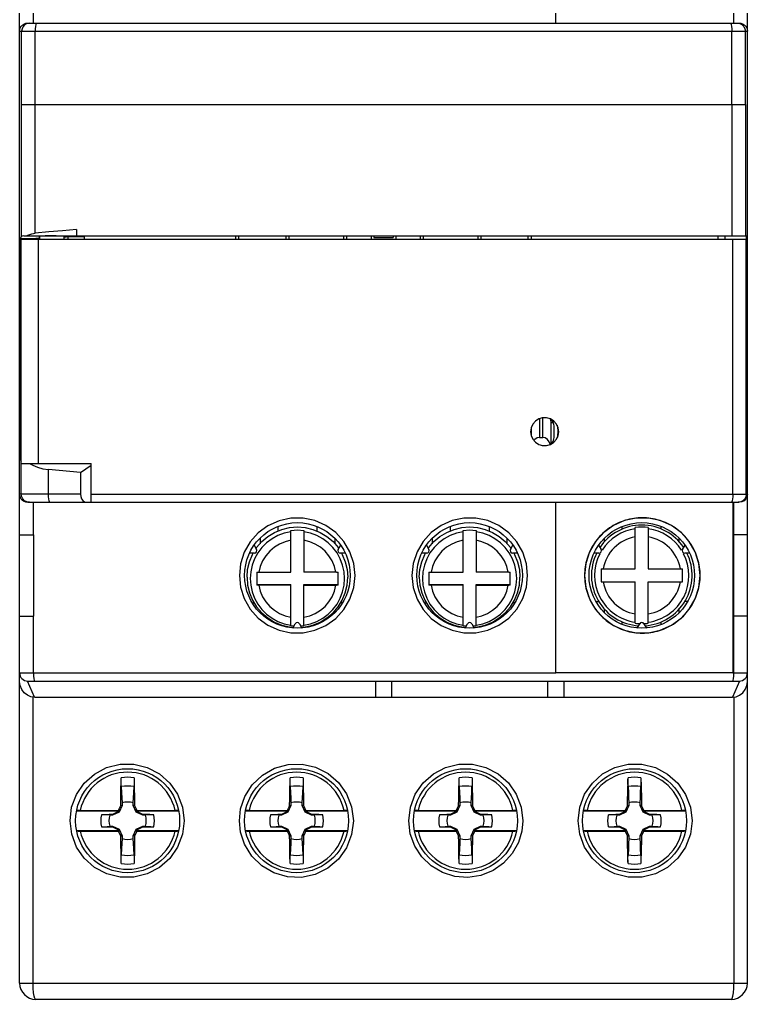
# Model space of a CAD drawing. Header units: millimetres. Extents: x 2268 to 4339, y 1619 to 2163.
# Drawn here: x 2791.8 to 2831.8, y 1618.6 to 1672.4 of the extents above; entities that cross this region are included whole.
import ezdxf

# ---------------------------------------------------------------- set-up
doc = ezdxf.new("R2010")
doc.units = ezdxf.units.MM
doc.layers.add('ALPHA', color=255, linetype='Continuous')

msp = doc.modelspace()

# ---------------------------------------------------------------- linework, layer by layer
at = {"layer": 'ALPHA'}
for p, q in [((2791.777, 1619.454), (2791.777, 1698.784)), ((2831.799, 1619.454), (2831.799, 1698.784)), ((2821.258, 1672.251), (2821.258, 1681.578)), ((2792.533, 1672.251), (2792.533, 1674.127)), ((2831.043, 1673.234), (2831.043, 1672.251)), ((2792.224, 1672.251), (2831.352, 1672.251)), ((2831.24, 1672.251), (2831.378, 1672.229)), ((2791.777, 1671.805), (2831.799, 1671.805)), ((2791.89, 1667.784), (2791.89, 1671.805)), ((2792.633, 1667.784), (2792.633, 1671.805)), ((2830.943, 1667.784), (2830.943, 1671.805)), ((2831.686, 1667.784), (2831.686, 1671.805)), ((2791.883, 1667.784), (2831.693, 1667.784)), ((2791.883, 1660.526), (2791.883, 1667.784)), ((2792.626, 1660.693), (2792.626, 1667.784)), ((2830.951, 1667.784), (2830.951, 1660.548)), ((2831.693, 1667.784), (2831.693, 1660.548)), ((2794.904, 1660.904), (2794.904, 1660.548)), ((2791.824, 1660.408), (2791.883, 1660.526)), ((2791.824, 1648.224), (2791.824, 1660.408)), ((2791.824, 1660.408), (2792.895, 1660.408)), ((2791.866, 1660.37), (2831.799, 1660.37)), ((2791.866, 1648.041), (2791.866, 1660.37)), ((2792.005, 1660.548), (2831.755, 1660.548)), ((2792.67, 1660.431), (2792.867, 1660.431)), ((2792.67, 1660.408), (2792.67, 1660.431)), ((2792.807, 1660.37), (2792.807, 1648.041)), ((2792.867, 1660.431), (2792.867, 1660.531)), ((2792.895, 1660.37), (2792.895, 1660.531)), ((2794.232, 1660.37), (2794.232, 1660.532)), ((2794.368, 1660.482), (2794.368, 1660.521)), ((2795.351, 1660.502), (2794.457, 1660.502)), ((2794.457, 1660.37), (2794.457, 1660.502)), ((2795.351, 1660.37), (2795.351, 1660.541)), ((2803.659, 1660.37), (2803.659, 1660.548)), ((2803.837, 1660.37), (2803.837, 1660.548)), ((2806.428, 1660.37), (2806.428, 1660.548)), ((2806.607, 1660.37), (2806.607, 1660.548)), ((2809.599, 1660.37), (2809.599, 1660.548)), ((2809.778, 1660.37), (2809.778, 1660.548)), ((2811.118, 1660.548), (2811.118, 1660.37)), ((2811.252, 1660.548), (2811.252, 1660.459)), ((2811.252, 1660.459), (2812.324, 1660.459)), ((2812.324, 1660.548), (2812.324, 1660.459)), ((2812.458, 1660.548), (2812.458, 1660.37)), ((2813.798, 1660.548), (2813.798, 1660.37)), ((2813.977, 1660.548), (2813.977, 1660.37)), ((2816.97, 1660.548), (2816.97, 1660.37)), ((2817.148, 1660.548), (2817.148, 1660.37)), ((2819.739, 1660.37), (2819.739, 1660.548)), ((2819.918, 1660.37), (2819.918, 1660.548)), ((2830.175, 1660.548), (2830.175, 1660.37)), ((2830.549, 1660.548), (2830.549, 1660.37)), ((2830.997, 1646.344), (2830.997, 1660.37)), ((2831.74, 1646.344), (2831.74, 1660.37)), ((2831.755, 1660.37), (2831.755, 1660.548)), ((2820.364, 1650.499), (2820.364, 1649.471)), ((2820.722, 1650.543), (2820.513, 1650.543)), ((2820.543, 1649.471), (2820.543, 1650.543)), ((2819.918, 1649.536), (2819.918, 1650.031)), ((2820.977, 1650.461), (2820.99, 1650.268)), ((2820.99, 1650.268), (2820.99, 1649.114)), ((2821.129, 1650.268), (2820.99, 1650.268)), ((2821.168, 1649.471), (2821.168, 1650.096)), ((2821.329, 1650.141), (2821.374, 1649.874)), ((2820.364, 1649.471), (2820.543, 1649.471)), ((2820.513, 1649.024), (2820.722, 1649.024)), ((2791.866, 1648.224), (2791.824, 1648.224)), ((2791.824, 1648.224), (2791.866, 1648.139)), ((2791.866, 1648.041), (2795.708, 1648.041)), ((2791.871, 1646.344), (2791.871, 1648.041)), ((2795.127, 1647.543), (2795.708, 1647.942)), ((2795.708, 1645.897), (2795.708, 1648.041)), ((2793.368, 1646.344), (2793.368, 1647.701)), ((2795.127, 1647.543), (2795.127, 1646.344)), ((2795.127, 1646.344), (2791.777, 1646.344)), ((2795.708, 1646.344), (2831.799, 1646.344)), ((2792.317, 1645.897), (2792.179, 1645.919)), ((2792.229, 1645.897), (2831.352, 1645.897)), ((2792.533, 1644.111), (2792.533, 1645.897)), ((2821.258, 1636.517), (2821.258, 1645.897)), ((2830.995, 1645.897), (2830.995, 1636.517)), ((2831.043, 1645.897), (2831.043, 1644.111)), ((2805.981, 1644.561), (2805.981, 1644.32)), ((2808.125, 1644.56), (2808.125, 1644.32)), ((2815.451, 1644.56), (2815.451, 1644.32)), ((2817.595, 1644.561), (2817.595, 1644.32)), ((2824.92, 1644.422), (2824.92, 1644.561)), ((2827.064, 1644.422), (2827.064, 1644.561)), ((2791.777, 1644.111), (2792.533, 1644.111)), ((2792.533, 1644.111), (2792.533, 1639.644)), ((2806.696, 1642.05), (2806.696, 1644.357)), ((2807.411, 1644.357), (2807.411, 1642.05)), ((2816.166, 1642.05), (2816.166, 1644.357)), ((2816.88, 1644.357), (2816.88, 1642.05)), ((2825.635, 1642.235), (2825.635, 1644.505)), ((2826.35, 1644.505), (2826.35, 1642.235)), ((2831.043, 1644.111), (2831.043, 1639.644)), ((2831.799, 1644.111), (2831.043, 1644.111)), ((2804.674, 1643.541), (2804.81, 1643.307)), ((2804.999, 1643.912), (2804.999, 1643.622)), ((2809.108, 1643.91), (2809.108, 1643.622)), ((2809.297, 1643.307), (2809.433, 1643.541)), ((2814.144, 1643.541), (2814.279, 1643.307)), ((2814.468, 1643.91), (2814.468, 1643.622)), ((2818.578, 1643.912), (2818.578, 1643.622)), ((2818.767, 1643.307), (2818.902, 1643.541)), ((2823.613, 1643.541), (2823.749, 1643.307)), ((2823.938, 1643.723), (2823.938, 1643.911)), ((2828.047, 1643.723), (2828.047, 1643.911)), ((2828.236, 1643.307), (2828.372, 1643.541)), ((2804.694, 1643.106), (2804.423, 1643.106)), ((2809.684, 1643.106), (2809.413, 1643.106)), ((2814.163, 1643.106), (2813.892, 1643.106)), ((2819.154, 1643.106), (2818.883, 1643.106)), ((2823.633, 1643.106), (2823.362, 1643.106)), ((2828.623, 1643.106), (2828.352, 1643.106)), ((2804.82, 1642.051), (2804.82, 1641.337)), ((2809.211, 1642.051), (2807.411, 1642.05)), ((2809.287, 1641.337), (2809.287, 1642.051)), ((2814.29, 1642.051), (2814.29, 1641.337)), ((2818.681, 1642.051), (2816.88, 1642.05)), ((2818.756, 1641.337), (2818.756, 1642.051)), ((2823.759, 1642.235), (2825.635, 1642.235)), ((2823.759, 1642.235), (2823.759, 1641.52)), ((2826.35, 1642.235), (2828.226, 1642.235)), ((2828.226, 1641.52), (2828.226, 1642.235)), ((2804.82, 1641.374), (2806.696, 1641.374)), ((2806.696, 1639.104), (2806.696, 1641.374)), ((2807.411, 1639.104), (2807.411, 1641.374)), ((2807.411, 1641.374), (2809.287, 1641.374)), ((2807.411, 1641.336), (2809.211, 1641.336)), ((2814.29, 1641.374), (2816.166, 1641.374)), ((2816.166, 1639.104), (2816.166, 1641.374)), ((2816.88, 1639.104), (2816.88, 1641.374)), ((2816.88, 1641.374), (2818.756, 1641.374)), ((2816.88, 1641.336), (2818.681, 1641.336)), ((2823.759, 1641.52), (2825.635, 1641.52)), ((2825.635, 1639.249), (2825.635, 1641.52)), ((2826.35, 1641.52), (2828.226, 1641.52)), ((2826.35, 1639.249), (2826.35, 1641.52)), ((2804.584, 1640.378), (2804.674, 1640.377)), ((2809.522, 1640.378), (2809.432, 1640.377)), ((2814.055, 1640.378), (2814.144, 1640.377)), ((2818.992, 1640.378), (2818.902, 1640.377)), ((2823.483, 1640.448), (2823.63, 1640.448)), ((2828.501, 1640.448), (2828.355, 1640.448)), ((2804.999, 1639.933), (2804.999, 1639.842)), ((2809.108, 1639.933), (2809.108, 1639.845)), ((2814.468, 1639.933), (2814.468, 1639.845)), ((2818.578, 1639.933), (2818.578, 1639.843)), ((2823.938, 1639.844), (2823.938, 1640.032)), ((2828.047, 1639.844), (2828.047, 1640.032)), ((2791.777, 1639.644), (2792.533, 1639.644)), ((2792.533, 1636.517), (2792.533, 1639.644)), ((2805.981, 1639.235), (2805.981, 1639.193)), ((2806.802, 1638.985), (2806.937, 1639.22)), ((2807.169, 1639.22), (2807.305, 1638.985)), ((2808.125, 1639.235), (2808.125, 1639.194)), ((2815.451, 1639.235), (2815.451, 1639.194)), ((2816.271, 1638.985), (2816.407, 1639.22)), ((2816.639, 1639.22), (2816.775, 1638.985)), ((2817.595, 1639.235), (2817.595, 1639.194)), ((2824.92, 1639.194), (2824.92, 1639.333)), ((2825.741, 1638.985), (2825.876, 1639.22)), ((2826.108, 1639.22), (2826.244, 1638.985)), ((2827.064, 1639.194), (2827.064, 1639.333)), ((2831.043, 1639.644), (2831.043, 1636.517)), ((2831.799, 1639.644), (2831.043, 1639.644)), ((2806.864, 1639.093), (2806.696, 1639.104)), ((2807.411, 1639.104), (2807.243, 1639.093)), ((2816.334, 1639.093), (2816.166, 1639.104)), ((2816.88, 1639.104), (2816.712, 1639.093)), ((2791.777, 1636.517), (2821.258, 1636.517)), ((2830.995, 1636.517), (2821.258, 1636.517)), ((2830.995, 1636.517), (2831.799, 1636.517)), ((2792.224, 1636.071), (2831.353, 1636.071)), ((2811.341, 1636.071), (2811.341, 1635.177)), ((2812.235, 1636.071), (2812.235, 1635.177)), ((2820.811, 1636.071), (2820.811, 1635.177)), ((2821.704, 1636.071), (2821.704, 1635.177)), ((2831.103, 1635.474), (2830.974, 1635.177)), ((2792.518, 1619.454), (2792.518, 1635.19)), ((2792.602, 1635.177), (2830.974, 1635.177)), ((2831.058, 1635.19), (2831.058, 1619.454)), ((2798.073, 1630.748), (2798.081, 1630.304)), ((2807.364, 1630.748), (2807.372, 1630.304)), ((2816.655, 1630.748), (2816.663, 1630.304)), ((2825.946, 1630.748), (2825.954, 1630.304)), ((2794.924, 1628.924), (2797.231, 1628.924)), ((2795.109, 1628.954), (2797.201, 1628.954)), ((2797.201, 1628.954), (2797.231, 1628.924)), ((2797.215, 1628.89), (2797.231, 1628.924)), ((2797.41, 1629.217), (2797.244, 1628.862)), ((2797.335, 1629.234), (2797.41, 1629.217)), ((2797.41, 1629.365), (2797.41, 1629.217)), ((2798.026, 1629.217), (2798.026, 1629.365)), ((2798.101, 1629.234), (2798.026, 1629.217)), ((2798.192, 1628.862), (2798.026, 1629.217)), ((2798.235, 1628.954), (2798.204, 1628.924)), ((2798.204, 1628.924), (2800.511, 1628.924)), ((2798.22, 1628.89), (2798.204, 1628.924)), ((2798.235, 1628.954), (2800.327, 1628.954)), ((2804.207, 1628.924), (2806.522, 1628.924)), ((2804.4, 1628.954), (2806.492, 1628.954)), ((2806.492, 1628.954), (2806.522, 1628.924)), ((2806.506, 1628.89), (2806.522, 1628.924)), ((2806.701, 1629.217), (2806.535, 1628.862)), ((2806.626, 1629.234), (2806.701, 1629.217)), ((2806.701, 1629.365), (2806.701, 1629.217)), ((2807.317, 1629.217), (2807.317, 1629.365)), ((2807.391, 1629.234), (2807.317, 1629.217)), ((2807.483, 1628.862), (2807.317, 1629.217)), ((2807.526, 1628.954), (2807.495, 1628.924)), ((2807.495, 1628.924), (2809.801, 1628.924)), ((2807.511, 1628.89), (2807.495, 1628.924)), ((2807.526, 1628.954), (2809.618, 1628.954)), ((2813.506, 1628.924), (2815.813, 1628.924)), ((2813.691, 1628.954), (2815.783, 1628.954)), ((2815.783, 1628.954), (2815.813, 1628.924)), ((2815.797, 1628.89), (2815.813, 1628.924)), ((2815.991, 1629.217), (2815.826, 1628.862)), ((2815.917, 1629.234), (2815.991, 1629.217)), ((2815.991, 1629.365), (2815.991, 1629.217)), ((2816.608, 1629.217), (2816.608, 1629.365)), ((2816.682, 1629.234), (2816.608, 1629.217)), ((2816.773, 1628.862), (2816.608, 1629.217)), ((2816.816, 1628.954), (2816.786, 1628.924)), ((2816.786, 1628.924), (2819.093, 1628.924)), ((2816.802, 1628.89), (2816.786, 1628.924)), ((2816.816, 1628.954), (2818.909, 1628.954)), ((2822.797, 1628.924), (2825.104, 1628.924)), ((2822.981, 1628.954), (2825.074, 1628.954)), ((2825.074, 1628.954), (2825.104, 1628.924)), ((2825.088, 1628.89), (2825.104, 1628.924)), ((2825.282, 1629.217), (2825.117, 1628.862)), ((2825.208, 1629.234), (2825.282, 1629.217)), ((2825.282, 1629.365), (2825.282, 1629.217)), ((2825.899, 1629.217), (2825.899, 1629.365)), ((2825.973, 1629.234), (2825.899, 1629.217)), ((2826.064, 1628.862), (2825.899, 1629.217)), ((2826.107, 1628.954), (2826.077, 1628.924)), ((2826.077, 1628.924), (2828.384, 1628.924)), ((2826.093, 1628.89), (2826.077, 1628.924)), ((2826.107, 1628.954), (2828.199, 1628.954)), ((2796.889, 1628.696), (2796.74, 1628.696)), ((2796.881, 1628.73), (2796.889, 1628.696)), ((2797.244, 1628.862), (2796.889, 1628.696)), ((2797.215, 1628.89), (2797.244, 1628.862)), ((2798.22, 1628.89), (2798.192, 1628.862)), ((2798.547, 1628.696), (2798.192, 1628.862)), ((2798.555, 1628.73), (2798.547, 1628.696)), ((2798.695, 1628.696), (2798.547, 1628.696)), ((2806.18, 1628.696), (2806.031, 1628.696)), ((2806.172, 1628.73), (2806.18, 1628.696)), ((2806.535, 1628.862), (2806.18, 1628.696)), ((2806.506, 1628.89), (2806.535, 1628.862)), ((2807.511, 1628.89), (2807.483, 1628.862)), ((2807.838, 1628.696), (2807.483, 1628.862)), ((2807.846, 1628.73), (2807.838, 1628.696)), ((2807.986, 1628.696), (2807.838, 1628.696)), ((2815.471, 1628.696), (2815.322, 1628.696)), ((2815.463, 1628.73), (2815.471, 1628.696)), ((2815.826, 1628.862), (2815.471, 1628.696)), ((2815.797, 1628.89), (2815.826, 1628.862)), ((2816.802, 1628.89), (2816.773, 1628.862)), ((2817.128, 1628.696), (2816.773, 1628.862)), ((2817.137, 1628.73), (2817.128, 1628.696)), ((2817.277, 1628.696), (2817.128, 1628.696)), ((2824.762, 1628.696), (2824.613, 1628.696)), ((2824.753, 1628.73), (2824.762, 1628.696)), ((2825.117, 1628.862), (2824.762, 1628.696)), ((2825.088, 1628.89), (2825.117, 1628.862)), ((2826.093, 1628.89), (2826.064, 1628.862)), ((2826.419, 1628.696), (2826.064, 1628.862)), ((2826.427, 1628.73), (2826.419, 1628.696)), ((2826.568, 1628.696), (2826.419, 1628.696)), ((2794.924, 1627.852), (2797.231, 1627.852)), ((2796.74, 1628.08), (2796.889, 1628.08)), ((2796.881, 1628.045), (2796.889, 1628.08)), ((2796.889, 1628.08), (2797.244, 1627.914)), ((2797.201, 1627.821), (2797.231, 1627.852)), ((2797.215, 1627.885), (2797.244, 1627.914)), ((2797.215, 1627.885), (2797.231, 1627.852)), ((2797.244, 1627.914), (2797.41, 1627.559)), ((2798.026, 1627.559), (2798.192, 1627.914)), ((2798.192, 1627.914), (2798.547, 1628.08)), ((2798.22, 1627.885), (2798.192, 1627.914)), ((2798.22, 1627.885), (2798.204, 1627.852)), ((2798.204, 1627.852), (2800.511, 1627.852)), ((2798.235, 1627.821), (2798.204, 1627.852)), ((2798.555, 1628.045), (2798.547, 1628.08)), ((2798.547, 1628.08), (2798.695, 1628.08)), ((2804.204, 1627.852), (2806.522, 1627.852)), ((2806.031, 1628.08), (2806.18, 1628.08)), ((2806.172, 1628.045), (2806.18, 1628.08)), ((2806.18, 1628.08), (2806.535, 1627.914)), ((2806.492, 1627.821), (2806.522, 1627.852)), ((2806.506, 1627.885), (2806.535, 1627.914)), ((2806.506, 1627.885), (2806.522, 1627.852)), ((2806.535, 1627.914), (2806.701, 1627.559)), ((2807.317, 1627.559), (2807.483, 1627.914)), ((2807.483, 1627.914), (2807.838, 1628.08)), ((2807.511, 1627.885), (2807.483, 1627.914)), ((2807.511, 1627.885), (2807.495, 1627.852)), ((2807.495, 1627.852), (2809.801, 1627.852)), ((2807.526, 1627.821), (2807.495, 1627.852)), ((2807.846, 1628.045), (2807.838, 1628.08)), ((2807.838, 1628.08), (2807.986, 1628.08)), ((2813.503, 1627.852), (2815.813, 1627.852)), ((2815.322, 1628.08), (2815.471, 1628.08)), ((2815.463, 1628.045), (2815.471, 1628.08)), ((2815.471, 1628.08), (2815.826, 1627.914)), ((2815.783, 1627.821), (2815.813, 1627.852)), ((2815.797, 1627.885), (2815.826, 1627.914)), ((2815.797, 1627.885), (2815.813, 1627.852)), ((2815.826, 1627.914), (2815.991, 1627.559)), ((2816.608, 1627.559), (2816.773, 1627.914)), ((2816.773, 1627.914), (2817.128, 1628.08)), ((2816.802, 1627.885), (2816.773, 1627.914)), ((2816.802, 1627.885), (2816.786, 1627.852)), ((2816.786, 1627.852), (2819.107, 1627.852)), ((2816.816, 1627.821), (2816.786, 1627.852)), ((2817.137, 1628.045), (2817.128, 1628.08)), ((2817.128, 1628.08), (2817.277, 1628.08)), ((2822.797, 1627.852), (2825.104, 1627.852)), ((2824.613, 1628.08), (2824.762, 1628.08)), ((2824.753, 1628.045), (2824.762, 1628.08)), ((2824.762, 1628.08), (2825.117, 1627.914)), ((2825.074, 1627.821), (2825.104, 1627.852)), ((2825.088, 1627.885), (2825.117, 1627.914)), ((2825.088, 1627.885), (2825.104, 1627.852)), ((2825.117, 1627.914), (2825.282, 1627.559)), ((2825.899, 1627.559), (2826.064, 1627.914)), ((2826.064, 1627.914), (2826.419, 1628.08)), ((2826.093, 1627.885), (2826.064, 1627.914)), ((2826.093, 1627.885), (2826.077, 1627.852)), ((2826.077, 1627.852), (2828.384, 1627.852)), ((2826.107, 1627.821), (2826.077, 1627.852)), ((2826.427, 1628.045), (2826.419, 1628.08)), ((2826.419, 1628.08), (2826.568, 1628.08)), ((2795.109, 1627.821), (2797.201, 1627.821)), ((2797.335, 1627.541), (2797.41, 1627.559)), ((2797.41, 1627.559), (2797.41, 1627.41)), ((2798.026, 1627.41), (2798.026, 1627.559)), ((2798.101, 1627.541), (2798.026, 1627.559)), ((2798.235, 1627.821), (2800.327, 1627.821)), ((2804.4, 1627.821), (2806.492, 1627.821)), ((2806.626, 1627.541), (2806.701, 1627.559)), ((2806.701, 1627.559), (2806.701, 1627.41)), ((2807.317, 1627.41), (2807.317, 1627.559)), ((2807.391, 1627.541), (2807.317, 1627.559)), ((2807.526, 1627.821), (2809.618, 1627.821)), ((2813.691, 1627.821), (2815.783, 1627.821)), ((2815.917, 1627.541), (2815.991, 1627.559)), ((2815.991, 1627.559), (2815.991, 1627.41)), ((2816.608, 1627.41), (2816.608, 1627.559)), ((2816.682, 1627.541), (2816.608, 1627.559)), ((2816.816, 1627.821), (2818.909, 1627.821)), ((2822.981, 1627.821), (2825.074, 1627.821)), ((2825.208, 1627.541), (2825.282, 1627.559)), ((2825.282, 1627.559), (2825.282, 1627.41)), ((2825.899, 1627.41), (2825.899, 1627.559)), ((2825.973, 1627.541), (2825.899, 1627.559)), ((2826.107, 1627.821), (2828.199, 1627.821)), ((2797.363, 1626.028), (2797.355, 1626.472)), ((2806.653, 1626.028), (2806.645, 1626.472)), ((2815.944, 1626.028), (2815.936, 1626.472)), ((2825.235, 1626.028), (2825.227, 1626.472)), ((2791.777, 1619.454), (2831.799, 1619.454)), ((2830.906, 1618.561), (2792.67, 1618.561))]:
    msp.add_line(p, q, dxfattribs=at)
for points in [[(2791.777, 1671.805), (2791.787, 1671.899), (2791.817, 1671.99), (2791.866, 1672.072)], [(2791.866, 1672.072), (2791.887, 1672.097), (2791.909, 1672.12)], [(2792.337, 1672.251), (2792.199, 1672.229), (2792.074, 1672.166), (2791.975, 1672.067), (2791.912, 1671.943), (2791.89, 1671.805)], [(2791.909, 1672.12), (2791.932, 1672.142), (2791.956, 1672.162)], [(2791.956, 1672.162), (2792.039, 1672.211), (2792.129, 1672.241), (2792.224, 1672.251)], [(2792.708, 1672.251), (2792.685, 1672.229), (2792.664, 1672.166), (2792.647, 1672.067), (2792.637, 1671.943), (2792.633, 1671.805)], [(2830.868, 1672.251), (2830.891, 1672.229), (2830.912, 1672.166), (2830.929, 1672.067), (2830.94, 1671.943), (2830.943, 1671.805)], [(2831.352, 1672.251), (2831.447, 1672.241), (2831.538, 1672.211), (2831.62, 1672.162)], [(2831.378, 1672.229), (2831.502, 1672.166), (2831.601, 1672.067), (2831.664, 1671.943), (2831.686, 1671.805)], [(2831.62, 1672.162), (2831.645, 1672.142), (2831.668, 1672.12)], [(2831.668, 1672.12), (2831.69, 1672.097), (2831.71, 1672.072)], [(2831.71, 1672.072), (2831.759, 1671.99), (2831.789, 1671.899), (2831.799, 1671.805)], [(2794.904, 1660.904), (2794.144, 1660.837), (2793.384, 1660.767), (2792.626, 1660.693)], [(2792.005, 1660.548), (2791.94, 1660.541), (2791.899, 1660.534), (2791.883, 1660.526)], [(2792.142, 1660.548), (2792.289, 1660.617), (2792.453, 1660.666), (2792.626, 1660.693)], [(2793.564, 1660.548), (2793.367, 1660.547), (2793.176, 1660.544), (2793.007, 1660.538), (2792.867, 1660.531)], [(2794.337, 1660.525), (2794.195, 1660.535), (2794.012, 1660.542), (2793.794, 1660.547), (2793.564, 1660.548)], [(2794.457, 1660.502), (2794.427, 1660.489), (2794.337, 1660.478), (2794.232, 1660.471)], [(2794.457, 1660.502), (2794.427, 1660.514), (2794.337, 1660.525)], [(2821.424, 1649.783), (2821.393, 1650.001), (2821.301, 1650.201), (2821.157, 1650.368), (2820.971, 1650.488), (2820.759, 1650.55), (2820.538, 1650.55), (2820.326, 1650.488), (2820.14, 1650.368), (2819.996, 1650.202), (2819.904, 1650.001), (2819.873, 1649.783)], [(2819.873, 1649.783), (2819.904, 1649.566), (2819.996, 1649.365), (2820.14, 1649.199), (2820.326, 1649.079), (2820.538, 1649.017), (2820.759, 1649.017), (2820.971, 1649.079), (2821.157, 1649.199), (2821.301, 1649.366), (2821.393, 1649.566), (2821.424, 1649.783)], [(2820.364, 1649.471), (2820.233, 1649.443), (2820.108, 1649.357), (2820.06, 1649.291)], [(2820.948, 1649.091), (2820.898, 1649.222), (2820.799, 1649.357), (2820.674, 1649.443), (2820.543, 1649.471)], [(2821.374, 1649.874), (2821.351, 1649.491), (2821.337, 1649.444)], [(2792.317, 1648.041), (2792.499, 1647.933), (2792.77, 1647.823), (2793.063, 1647.746), (2793.368, 1647.701)], [(2795.127, 1647.543), (2794.541, 1647.594), (2793.954, 1647.647), (2793.368, 1647.701)], [(2791.866, 1646.076), (2791.818, 1646.158), (2791.787, 1646.249), (2791.777, 1646.344)], [(2792.179, 1645.919), (2792.055, 1645.983), (2791.956, 1646.082), (2791.893, 1646.206), (2791.871, 1646.344)], [(2793.441, 1645.897), (2793.418, 1645.919), (2793.398, 1645.983), (2793.382, 1646.082), (2793.372, 1646.206), (2793.368, 1646.344)], [(2795.127, 1646.344), (2795.141, 1646.217), (2795.187, 1646.091), (2795.259, 1645.99), (2795.354, 1645.922), (2795.465, 1645.897)], [(2830.997, 1646.344), (2830.993, 1646.206), (2830.983, 1646.082), (2830.966, 1645.983), (2830.945, 1645.919), (2830.922, 1645.897)], [(2831.74, 1646.344), (2831.718, 1646.206), (2831.655, 1646.082), (2831.556, 1645.983), (2831.432, 1645.919), (2831.294, 1645.897)], [(2831.799, 1646.344), (2831.777, 1646.206), (2831.713, 1646.081), (2831.616, 1645.983), (2831.49, 1645.919), (2831.352, 1645.897)], [(2792.229, 1645.897), (2792.128, 1645.909), (2792.03, 1645.943), (2791.941, 1646), (2791.866, 1646.076)], [(2810.221, 1641.877), (2810.151, 1642.542), (2809.943, 1643.176), (2809.608, 1643.75), (2809.162, 1644.241), (2808.623, 1644.629), (2808.015, 1644.897), (2807.364, 1645.033), (2806.698, 1645.03), (2806.045, 1644.888), (2805.435, 1644.612), (2804.9, 1644.219), (2804.461, 1643.725), (2804.132, 1643.149), (2803.93, 1642.516), (2803.865, 1641.877)], [(2804.782, 1643.354), (2804.813, 1643.404), (2805.095, 1643.735), (2805.426, 1644.017), (2805.796, 1644.244), (2806.198, 1644.41), (2806.62, 1644.511), (2807.053, 1644.545), (2807.487, 1644.511), (2807.909, 1644.41), (2808.311, 1644.244), (2808.681, 1644.017), (2809.012, 1643.735), (2809.294, 1643.404), (2809.325, 1643.354)], [(2819.711, 1641.877), (2819.645, 1642.522), (2819.442, 1643.154), (2819.113, 1643.729), (2818.673, 1644.222), (2818.138, 1644.615), (2817.527, 1644.89), (2816.874, 1645.03), (2816.208, 1645.032), (2815.558, 1644.896), (2814.951, 1644.628), (2814.413, 1644.24), (2813.967, 1643.749), (2813.633, 1643.175), (2813.425, 1642.542), (2813.355, 1641.877)], [(2814.252, 1643.354), (2814.282, 1643.404), (2814.565, 1643.735), (2814.895, 1644.017), (2815.266, 1644.244), (2815.667, 1644.41), (2816.09, 1644.511), (2816.523, 1644.545), (2816.956, 1644.511), (2817.379, 1644.41), (2817.78, 1644.244), (2818.151, 1644.017), (2818.481, 1643.735), (2818.763, 1643.404), (2818.794, 1643.354)], [(2829.201, 1641.877), (2829.199, 1641.994), (2829.193, 1642.109), (2829.182, 1642.225), (2829.167, 1642.34), (2829.148, 1642.454), (2829.124, 1642.569), (2829.096, 1642.684), (2829.064, 1642.798), (2829.027, 1642.912), (2828.985, 1643.025), (2828.94, 1643.136), (2828.89, 1643.246), (2828.836, 1643.353), (2828.778, 1643.458), (2828.716, 1643.56), (2828.651, 1643.66), (2828.583, 1643.757), (2828.511, 1643.85), (2828.437, 1643.941), (2828.359, 1644.028), (2828.278, 1644.112), (2828.194, 1644.193), (2828.107, 1644.271), (2828.017, 1644.347), (2827.923, 1644.419), (2827.827, 1644.488), (2827.727, 1644.554), (2827.624, 1644.617), (2827.519, 1644.675), (2827.411, 1644.73), (2827.301, 1644.781), (2827.189, 1644.827), (2827.076, 1644.869), (2826.961, 1644.907), (2826.845, 1644.941), (2826.728, 1644.97), (2826.612, 1644.994), (2826.494, 1645.014), (2826.377, 1645.029), (2826.259, 1645.04), (2826.141, 1645.047), (2826.024, 1645.049), (2825.906, 1645.047), (2825.788, 1645.04), (2825.67, 1645.029), (2825.553, 1645.014), (2825.436, 1644.994), (2825.319, 1644.97), (2825.203, 1644.941), (2825.087, 1644.908), (2824.972, 1644.87), (2824.858, 1644.828), (2824.746, 1644.782), (2824.636, 1644.731), (2824.529, 1644.676), (2824.423, 1644.617), (2824.32, 1644.555), (2824.22, 1644.489), (2824.123, 1644.42), (2824.029, 1644.347), (2823.939, 1644.272), (2823.852, 1644.194), (2823.768, 1644.112), (2823.687, 1644.028), (2823.609, 1643.941), (2823.535, 1643.85), (2823.463, 1643.757), (2823.395, 1643.66), (2823.33, 1643.561), (2823.268, 1643.459), (2823.21, 1643.354), (2823.156, 1643.247), (2823.107, 1643.138), (2823.061, 1643.027), (2823.02, 1642.914), (2822.982, 1642.8), (2822.95, 1642.685), (2822.922, 1642.571), (2822.898, 1642.456), (2822.879, 1642.341), (2822.864, 1642.225), (2822.853, 1642.11), (2822.847, 1641.994), (2822.845, 1641.877)], [(2829.201, 1641.877), (2829.132, 1642.536), (2828.927, 1643.166), (2828.596, 1643.738), (2828.154, 1644.23), (2827.618, 1644.621), (2827.01, 1644.892), (2826.358, 1645.031), (2825.69, 1645.031), (2825.038, 1644.893), (2824.432, 1644.623), (2823.896, 1644.234), (2823.453, 1643.743), (2823.121, 1643.17), (2822.915, 1642.539), (2822.845, 1641.877)], [(2806.696, 1644.275), (2806.333, 1644.198), (2805.984, 1644.07), (2805.658, 1643.893), (2805.36, 1643.671), (2805.097, 1643.41), (2804.874, 1643.113), (2804.695, 1642.788), (2804.565, 1642.44), (2804.486, 1642.078), (2804.459, 1641.708)], [(2806.696, 1644.357), (2807.053, 1644.381), (2807.411, 1644.357)], [(2809.647, 1641.708), (2809.621, 1642.078), (2809.542, 1642.44), (2809.412, 1642.788), (2809.233, 1643.113), (2809.01, 1643.41), (2808.747, 1643.671), (2808.449, 1643.893), (2808.122, 1644.07), (2807.774, 1644.198), (2807.411, 1644.275)], [(2816.166, 1644.275), (2815.802, 1644.198), (2815.454, 1644.07), (2815.127, 1643.893), (2814.83, 1643.671), (2814.566, 1643.41), (2814.343, 1643.113), (2814.165, 1642.788), (2814.035, 1642.44), (2813.955, 1642.078), (2813.929, 1641.708)], [(2816.166, 1644.357), (2816.523, 1644.381), (2816.88, 1644.357)], [(2819.117, 1641.708), (2819.09, 1642.078), (2819.011, 1642.44), (2818.881, 1642.788), (2818.703, 1643.113), (2818.48, 1643.41), (2818.216, 1643.671), (2817.918, 1643.893), (2817.592, 1644.07), (2817.243, 1644.198), (2816.88, 1644.275)], [(2806.696, 1643.811), (2806.374, 1643.731), (2806.068, 1643.602), (2805.786, 1643.428), (2805.534, 1643.212), (2805.318, 1642.96), (2805.143, 1642.678), (2805.015, 1642.372), (2804.934, 1642.05)], [(2809.173, 1642.05), (2809.092, 1642.372), (2808.963, 1642.678), (2808.789, 1642.96), (2808.573, 1643.212), (2808.321, 1643.428), (2808.039, 1643.602), (2807.733, 1643.731), (2807.411, 1643.811)], [(2816.166, 1643.811), (2815.844, 1643.731), (2815.538, 1643.602), (2815.255, 1643.428), (2815.003, 1643.212), (2814.787, 1642.96), (2814.613, 1642.678), (2814.484, 1642.372), (2814.404, 1642.05)], [(2818.642, 1642.05), (2818.562, 1642.372), (2818.433, 1642.678), (2818.258, 1642.96), (2818.043, 1643.212), (2817.79, 1643.428), (2817.508, 1643.602), (2817.202, 1643.731), (2816.88, 1643.811)], [(2804.284, 1641.778), (2804.318, 1642.211), (2804.42, 1642.633), (2804.586, 1643.034), (2804.63, 1643.106)], [(2809.477, 1643.106), (2809.521, 1643.034), (2809.687, 1642.633), (2809.789, 1642.211), (2809.823, 1641.778)], [(2813.754, 1641.778), (2813.788, 1642.211), (2813.889, 1642.633), (2814.055, 1643.034), (2814.099, 1643.106)], [(2818.947, 1643.106), (2818.99, 1643.034), (2819.157, 1642.633), (2819.258, 1642.211), (2819.292, 1641.778)], [(2803.865, 1641.877), (2803.93, 1641.238), (2804.132, 1640.604), (2804.461, 1640.029), (2804.9, 1639.535), (2805.435, 1639.142), (2806.045, 1638.866), (2806.699, 1638.725), (2807.365, 1638.722), (2808.015, 1638.858), (2808.623, 1639.126), (2809.162, 1639.513), (2809.608, 1640.004), (2809.943, 1640.579), (2810.151, 1641.213), (2810.221, 1641.877)], [(2804.82, 1642.051), (2804.858, 1642.051), (2804.896, 1642.051), (2806.696, 1642.05)], [(2809.211, 1642.051), (2809.249, 1642.051), (2809.287, 1642.051)], [(2813.355, 1641.877), (2813.425, 1641.213), (2813.633, 1640.579), (2813.968, 1640.005), (2814.413, 1639.515), (2814.951, 1639.127), (2815.559, 1638.859), (2816.209, 1638.722), (2816.874, 1638.724), (2817.528, 1638.865), (2818.138, 1639.14), (2818.674, 1639.533), (2819.114, 1640.026), (2819.443, 1640.601), (2819.645, 1641.234), (2819.711, 1641.877)], [(2814.29, 1642.051), (2814.327, 1642.051), (2814.365, 1642.051), (2816.166, 1642.05)], [(2818.681, 1642.051), (2818.719, 1642.051), (2818.756, 1642.051)], [(2822.845, 1641.877), (2822.847, 1641.761), (2822.853, 1641.645), (2822.864, 1641.529), (2822.879, 1641.414), (2822.898, 1641.298), (2822.922, 1641.183), (2822.95, 1641.069), (2822.983, 1640.954), (2823.02, 1640.84), (2823.061, 1640.727), (2823.107, 1640.616), (2823.157, 1640.506), (2823.211, 1640.399), (2823.269, 1640.294), (2823.331, 1640.192), (2823.396, 1640.092), (2823.465, 1639.996), (2823.536, 1639.902), (2823.611, 1639.812), (2823.689, 1639.724), (2823.77, 1639.64), (2823.853, 1639.559), (2823.941, 1639.481), (2824.031, 1639.406), (2824.125, 1639.334), (2824.222, 1639.265), (2824.322, 1639.199), (2824.425, 1639.136), (2824.53, 1639.078), (2824.638, 1639.023), (2824.748, 1638.972), (2824.86, 1638.926), (2824.974, 1638.884), (2825.088, 1638.846), (2825.204, 1638.813), (2825.321, 1638.784), (2825.438, 1638.76), (2825.555, 1638.74), (2825.673, 1638.725), (2825.79, 1638.714), (2825.908, 1638.708), (2826.026, 1638.706), (2826.144, 1638.708), (2826.261, 1638.715), (2826.379, 1638.726), (2826.496, 1638.741), (2826.613, 1638.761), (2826.73, 1638.785), (2826.847, 1638.814), (2826.962, 1638.848), (2827.077, 1638.886), (2827.191, 1638.928), (2827.302, 1638.974), (2827.412, 1639.025), (2827.52, 1639.08), (2827.625, 1639.139), (2827.728, 1639.201), (2827.828, 1639.267), (2827.925, 1639.337), (2828.019, 1639.409), (2828.109, 1639.485), (2828.196, 1639.563), (2828.28, 1639.644), (2828.361, 1639.729), (2828.438, 1639.816), (2828.513, 1639.906), (2828.584, 1640), (2828.653, 1640.097), (2828.718, 1640.196), (2828.779, 1640.298), (2828.837, 1640.403), (2828.89, 1640.51), (2828.94, 1640.619), (2828.986, 1640.73), (2829.027, 1640.843), (2829.064, 1640.957), (2829.097, 1641.071), (2829.125, 1641.186), (2829.148, 1641.301), (2829.167, 1641.415), (2829.182, 1641.53), (2829.193, 1641.646), (2829.199, 1641.761), (2829.201, 1641.877)], [(2822.845, 1641.877), (2822.915, 1641.216), (2823.121, 1640.584), (2823.453, 1640.012), (2823.896, 1639.521), (2824.432, 1639.132), (2825.038, 1638.862), (2825.69, 1638.723), (2826.357, 1638.724), (2827.01, 1638.863), (2827.617, 1639.134), (2828.154, 1639.524), (2828.596, 1640.016), (2828.927, 1640.589), (2829.132, 1641.219), (2829.201, 1641.877)], [(2804.284, 1641.778), (2804.318, 1641.345), (2804.42, 1640.922), (2804.586, 1640.521), (2804.813, 1640.151), (2805.095, 1639.82), (2805.426, 1639.538), (2805.796, 1639.312), (2806.198, 1639.145), (2806.62, 1639.044), (2806.827, 1639.028)], [(2804.459, 1641.708), (2804.486, 1641.338), (2804.565, 1640.975), (2804.695, 1640.628), (2804.874, 1640.302), (2805.097, 1640.006), (2805.36, 1639.744), (2805.658, 1639.522), (2805.984, 1639.345), (2806.333, 1639.217), (2806.696, 1639.14)], [(2806.696, 1641.336), (2804.896, 1641.336), (2804.858, 1641.336), (2804.82, 1641.337)], [(2804.934, 1641.336), (2805.015, 1641.015), (2805.143, 1640.709), (2805.318, 1640.427), (2805.534, 1640.175), (2805.786, 1639.959), (2806.068, 1639.785), (2806.374, 1639.656), (2806.696, 1639.576)], [(2807.28, 1639.028), (2807.487, 1639.044), (2807.909, 1639.145), (2808.311, 1639.312), (2808.681, 1639.538), (2809.012, 1639.82), (2809.294, 1640.151), (2809.521, 1640.521), (2809.687, 1640.922), (2809.789, 1641.345), (2809.823, 1641.778)], [(2807.411, 1639.14), (2807.774, 1639.217), (2808.122, 1639.345), (2808.449, 1639.522), (2808.747, 1639.744), (2809.01, 1640.006), (2809.233, 1640.302), (2809.412, 1640.628), (2809.542, 1640.975), (2809.621, 1641.338), (2809.647, 1641.708)], [(2807.411, 1639.576), (2807.733, 1639.656), (2808.039, 1639.785), (2808.321, 1639.959), (2808.573, 1640.175), (2808.789, 1640.427), (2808.963, 1640.709), (2809.092, 1641.015), (2809.173, 1641.336)], [(2809.287, 1641.337), (2809.249, 1641.336), (2809.211, 1641.336)], [(2813.754, 1641.778), (2813.788, 1641.345), (2813.889, 1640.922), (2814.055, 1640.521), (2814.282, 1640.151), (2814.565, 1639.82), (2814.895, 1639.538), (2815.266, 1639.312), (2815.667, 1639.145), (2816.09, 1639.044), (2816.296, 1639.028)], [(2813.929, 1641.708), (2813.955, 1641.338), (2814.035, 1640.975), (2814.165, 1640.628), (2814.343, 1640.302), (2814.566, 1640.006), (2814.83, 1639.744), (2815.127, 1639.522), (2815.454, 1639.345), (2815.802, 1639.217), (2816.166, 1639.14)], [(2816.166, 1641.336), (2814.365, 1641.336), (2814.327, 1641.336), (2814.29, 1641.337)], [(2814.404, 1641.336), (2814.484, 1641.015), (2814.613, 1640.709), (2814.787, 1640.427), (2815.003, 1640.175), (2815.255, 1639.959), (2815.538, 1639.785), (2815.844, 1639.656), (2816.166, 1639.576)], [(2816.75, 1639.028), (2816.956, 1639.044), (2817.379, 1639.145), (2817.78, 1639.312), (2818.151, 1639.538), (2818.481, 1639.82), (2818.763, 1640.151), (2818.99, 1640.521), (2819.157, 1640.922), (2819.258, 1641.345), (2819.292, 1641.778)], [(2816.88, 1639.14), (2817.243, 1639.217), (2817.592, 1639.345), (2817.918, 1639.522), (2818.216, 1639.744), (2818.48, 1640.006), (2818.703, 1640.302), (2818.881, 1640.628), (2819.011, 1640.975), (2819.09, 1641.338), (2819.117, 1641.708)], [(2816.88, 1639.576), (2817.202, 1639.656), (2817.508, 1639.785), (2817.79, 1639.959), (2818.043, 1640.175), (2818.258, 1640.427), (2818.433, 1640.709), (2818.562, 1641.015), (2818.642, 1641.336)], [(2818.756, 1641.337), (2818.719, 1641.336), (2818.681, 1641.336)], [(2792.533, 1636.517), (2792.538, 1636.346), (2792.553, 1636.201), (2792.576, 1636.105), (2792.602, 1636.071)], [(2831.043, 1636.517), (2831.038, 1636.346), (2831.023, 1636.201), (2831.001, 1636.105), (2830.974, 1636.071)], [(2792.602, 1635.177), (2792.4, 1635.205), (2792.203, 1635.29), (2792.029, 1635.429), (2791.892, 1635.613), (2791.806, 1635.825), (2791.777, 1636.047)], [(2792.602, 1635.177), (2792.474, 1635.474), (2792.345, 1635.771), (2792.215, 1636.071)], [(2830.974, 1635.177), (2831.176, 1635.205), (2831.373, 1635.29), (2831.548, 1635.429), (2831.684, 1635.613), (2831.77, 1635.825), (2831.799, 1636.047)], [(2831.361, 1636.071), (2831.232, 1635.771), (2831.103, 1635.474)], [(2794.55, 1628.388), (2794.64, 1629.132), (2794.906, 1629.835), (2795.332, 1630.454), (2795.895, 1630.955), (2796.565, 1631.308), (2797.302, 1631.491), (2798.063, 1631.492), (2798.799, 1631.31), (2799.468, 1630.959), (2800.031, 1630.461), (2800.459, 1629.842), (2800.727, 1629.137), (2800.819, 1628.388)], [(2803.863, 1628.388), (2803.932, 1629.038), (2804.165, 1629.726), (2804.572, 1630.368), (2805.13, 1630.899), (2805.8, 1631.277), (2806.544, 1631.482), (2807.311, 1631.499), (2808.057, 1631.33), (2808.74, 1630.986), (2809.319, 1630.488), (2809.76, 1629.864), (2810.037, 1629.149), (2810.132, 1628.388)], [(2813.176, 1628.388), (2813.268, 1629.138), (2813.537, 1629.844), (2813.966, 1630.463), (2814.53, 1630.961), (2815.197, 1631.311), (2815.931, 1631.491), (2816.688, 1631.492), (2817.423, 1631.311), (2818.091, 1630.961), (2818.655, 1630.463), (2819.084, 1629.843), (2819.353, 1629.137), (2819.444, 1628.388)], [(2822.489, 1628.388), (2822.58, 1629.136), (2822.848, 1629.841), (2823.276, 1630.459), (2823.839, 1630.958), (2824.507, 1631.309), (2825.243, 1631.491), (2826.003, 1631.491), (2826.741, 1631.309), (2827.41, 1630.956), (2827.974, 1630.456), (2828.401, 1629.837), (2828.667, 1629.133), (2828.757, 1628.388)], [(2797.335, 1629.234), (2797.341, 1629.554), (2797.347, 1629.909), (2797.362, 1630.748)], [(2797.364, 1630.261), (2797.362, 1630.327), (2797.36, 1630.413), (2797.36, 1630.515), (2797.361, 1630.628), (2797.362, 1630.748)], [(2798.073, 1630.748), (2798.075, 1630.628), (2798.076, 1630.515), (2798.075, 1630.413), (2798.074, 1630.327), (2798.072, 1630.261)], [(2806.626, 1629.234), (2806.632, 1629.554), (2806.638, 1629.909), (2806.653, 1630.748)], [(2806.655, 1630.261), (2806.653, 1630.327), (2806.651, 1630.413), (2806.651, 1630.515), (2806.652, 1630.628), (2806.653, 1630.748)], [(2807.364, 1630.748), (2807.366, 1630.628), (2807.367, 1630.515), (2807.366, 1630.413), (2807.365, 1630.327), (2807.363, 1630.261)], [(2815.917, 1629.234), (2815.923, 1629.554), (2815.929, 1629.909), (2815.944, 1630.748)], [(2815.946, 1630.261), (2815.943, 1630.327), (2815.942, 1630.413), (2815.942, 1630.515), (2815.942, 1630.628), (2815.944, 1630.748)], [(2816.655, 1630.748), (2816.657, 1630.628), (2816.657, 1630.515), (2816.657, 1630.413), (2816.656, 1630.327), (2816.653, 1630.261)], [(2825.208, 1629.234), (2825.213, 1629.554), (2825.22, 1629.909), (2825.235, 1630.748)], [(2825.237, 1630.261), (2825.234, 1630.327), (2825.233, 1630.413), (2825.233, 1630.515), (2825.233, 1630.628), (2825.235, 1630.748)], [(2825.946, 1630.748), (2825.947, 1630.628), (2825.948, 1630.515), (2825.948, 1630.413), (2825.947, 1630.327), (2825.944, 1630.261)], [(2797.364, 1630.261), (2797.38, 1629.942), (2797.396, 1629.644), (2797.41, 1629.365)], [(2798.026, 1629.365), (2798.04, 1629.642), (2798.055, 1629.94), (2798.072, 1630.261)], [(2798.081, 1630.304), (2798.095, 1629.552), (2798.101, 1629.234)], [(2806.655, 1630.261), (2806.671, 1629.942), (2806.686, 1629.644), (2806.701, 1629.365)], [(2807.317, 1629.365), (2807.331, 1629.642), (2807.346, 1629.94), (2807.363, 1630.261)], [(2807.372, 1630.304), (2807.386, 1629.552), (2807.391, 1629.234)], [(2815.946, 1630.261), (2815.962, 1629.942), (2815.977, 1629.644), (2815.991, 1629.365)], [(2816.608, 1629.365), (2816.622, 1629.642), (2816.637, 1629.94), (2816.653, 1630.261)], [(2816.663, 1630.304), (2816.677, 1629.552), (2816.682, 1629.234)], [(2825.237, 1630.261), (2825.253, 1629.942), (2825.268, 1629.644), (2825.282, 1629.365)], [(2825.899, 1629.365), (2825.913, 1629.642), (2825.928, 1629.94), (2825.944, 1630.261)], [(2825.954, 1630.304), (2825.967, 1629.552), (2825.973, 1629.234)], [(2795.109, 1628.954), (2795.001, 1628.954), (2794.928, 1628.953)], [(2797.335, 1629.234), (2797.291, 1629.142), (2797.247, 1629.05), (2797.201, 1628.954)], [(2798.235, 1628.954), (2798.189, 1629.05), (2798.145, 1629.142), (2798.101, 1629.234)], [(2800.508, 1628.953), (2800.434, 1628.954), (2800.327, 1628.954)], [(2804.4, 1628.954), (2804.292, 1628.954), (2804.21, 1628.953)], [(2806.626, 1629.234), (2806.582, 1629.142), (2806.538, 1629.05), (2806.492, 1628.954)], [(2807.526, 1628.954), (2807.48, 1629.05), (2807.436, 1629.142), (2807.391, 1629.234)], [(2809.797, 1628.953), (2809.725, 1628.954), (2809.618, 1628.954)], [(2813.691, 1628.954), (2813.583, 1628.954), (2813.51, 1628.953)], [(2815.917, 1629.234), (2815.873, 1629.142), (2815.828, 1629.05), (2815.783, 1628.954)], [(2816.816, 1628.954), (2816.771, 1629.05), (2816.727, 1629.142), (2816.682, 1629.234)], [(2819.089, 1628.953), (2819.016, 1628.954), (2818.909, 1628.954)], [(2822.981, 1628.954), (2822.874, 1628.954), (2822.801, 1628.953)], [(2825.208, 1629.234), (2825.163, 1629.142), (2825.119, 1629.05), (2825.074, 1628.954)], [(2826.107, 1628.954), (2826.062, 1629.05), (2826.017, 1629.142), (2825.973, 1629.234)], [(2828.381, 1628.953), (2828.307, 1628.954), (2828.199, 1628.954)], [(2800.819, 1628.388), (2800.728, 1627.64), (2800.46, 1626.935), (2800.032, 1626.316), (2799.469, 1625.817), (2798.801, 1625.466), (2798.065, 1625.284), (2797.304, 1625.284), (2796.567, 1625.467), (2795.897, 1625.819), (2795.334, 1626.32), (2794.907, 1626.939), (2794.641, 1627.643), (2794.55, 1628.388)], [(2796.881, 1628.73), (2796.694, 1628.727), (2796.28, 1628.719)], [(2796.74, 1628.696), (2796.439, 1628.711), (2796.28, 1628.719)], [(2797.215, 1628.89), (2797.1, 1628.835), (2796.991, 1628.783), (2796.881, 1628.73)], [(2798.555, 1628.73), (2798.445, 1628.783), (2798.335, 1628.835), (2798.22, 1628.89)], [(2799.156, 1628.719), (2798.942, 1628.723), (2798.555, 1628.73)], [(2799.156, 1628.719), (2798.844, 1628.703), (2798.695, 1628.696)], [(2810.132, 1628.388), (2810.036, 1627.622), (2809.756, 1626.904), (2809.31, 1626.277), (2808.725, 1625.779), (2808.035, 1625.437), (2807.282, 1625.274), (2806.51, 1625.299), (2805.763, 1625.514), (2805.095, 1625.903), (2804.542, 1626.444), (2804.146, 1627.089), (2803.926, 1627.763), (2803.863, 1628.388)], [(2806.172, 1628.73), (2805.985, 1628.727), (2805.571, 1628.719)], [(2806.031, 1628.696), (2805.73, 1628.711), (2805.571, 1628.719)], [(2806.506, 1628.89), (2806.391, 1628.835), (2806.282, 1628.783), (2806.172, 1628.73)], [(2807.846, 1628.73), (2807.736, 1628.783), (2807.626, 1628.835), (2807.511, 1628.89)], [(2808.447, 1628.719), (2808.233, 1628.723), (2807.846, 1628.73)], [(2808.447, 1628.719), (2808.135, 1628.703), (2807.986, 1628.696)], [(2819.444, 1628.388), (2819.39, 1627.809), (2819.205, 1627.188), (2818.869, 1626.583), (2818.395, 1626.053), (2817.811, 1625.643), (2817.143, 1625.373), (2816.432, 1625.263), (2815.715, 1625.318), (2815.03, 1625.534), (2814.412, 1625.9), (2813.895, 1626.395), (2813.504, 1626.996), (2813.259, 1627.673), (2813.176, 1628.388)], [(2815.463, 1628.73), (2815.276, 1628.727), (2814.862, 1628.719)], [(2815.322, 1628.696), (2815.021, 1628.711), (2814.862, 1628.719)], [(2815.797, 1628.89), (2815.682, 1628.835), (2815.573, 1628.783), (2815.463, 1628.73)], [(2817.137, 1628.73), (2817.027, 1628.783), (2816.917, 1628.835), (2816.802, 1628.89)], [(2817.738, 1628.719), (2817.524, 1628.723), (2817.137, 1628.73)], [(2817.738, 1628.719), (2817.425, 1628.703), (2817.277, 1628.696)], [(2828.757, 1628.388), (2828.667, 1627.643), (2828.401, 1626.94), (2827.975, 1626.321), (2827.412, 1625.82), (2826.743, 1625.467), (2826.006, 1625.284), (2825.245, 1625.284), (2824.509, 1625.465), (2823.84, 1625.816), (2823.277, 1626.315), (2822.849, 1626.933), (2822.58, 1627.639), (2822.489, 1628.388)], [(2824.753, 1628.73), (2824.567, 1628.727), (2824.152, 1628.719)], [(2824.613, 1628.696), (2824.312, 1628.711), (2824.152, 1628.719)], [(2825.088, 1628.89), (2824.973, 1628.835), (2824.863, 1628.783), (2824.753, 1628.73)], [(2826.427, 1628.73), (2826.317, 1628.783), (2826.208, 1628.835), (2826.093, 1628.89)], [(2827.028, 1628.719), (2826.815, 1628.723), (2826.427, 1628.73)], [(2827.028, 1628.719), (2826.716, 1628.703), (2826.568, 1628.696)], [(2796.28, 1628.056), (2796.592, 1628.072), (2796.74, 1628.08)], [(2796.28, 1628.056), (2796.494, 1628.052), (2796.881, 1628.045)], [(2796.881, 1628.045), (2796.991, 1627.993), (2797.1, 1627.94), (2797.215, 1627.885)], [(2798.22, 1627.885), (2798.335, 1627.94), (2798.445, 1627.993), (2798.555, 1628.045)], [(2798.555, 1628.045), (2798.742, 1628.049), (2799.156, 1628.056)], [(2798.695, 1628.08), (2798.997, 1628.064), (2799.156, 1628.056)], [(2805.571, 1628.056), (2805.883, 1628.072), (2806.031, 1628.08)], [(2805.571, 1628.056), (2805.785, 1628.052), (2806.172, 1628.045)], [(2806.172, 1628.045), (2806.282, 1627.993), (2806.391, 1627.94), (2806.506, 1627.885)], [(2807.511, 1627.885), (2807.626, 1627.94), (2807.736, 1627.993), (2807.846, 1628.045)], [(2807.846, 1628.045), (2808.032, 1628.049), (2808.447, 1628.056)], [(2807.986, 1628.08), (2808.288, 1628.064), (2808.447, 1628.056)], [(2814.862, 1628.056), (2815.174, 1628.072), (2815.322, 1628.08)], [(2814.862, 1628.056), (2815.075, 1628.052), (2815.463, 1628.045)], [(2815.463, 1628.045), (2815.573, 1627.993), (2815.682, 1627.94), (2815.797, 1627.885)], [(2816.802, 1627.885), (2816.917, 1627.94), (2817.027, 1627.993), (2817.137, 1628.045)], [(2817.137, 1628.045), (2817.323, 1628.049), (2817.738, 1628.056)], [(2817.277, 1628.08), (2817.578, 1628.064), (2817.738, 1628.056)], [(2824.152, 1628.056), (2824.465, 1628.072), (2824.613, 1628.08)], [(2824.152, 1628.056), (2824.366, 1628.052), (2824.753, 1628.045)], [(2824.753, 1628.045), (2824.863, 1627.993), (2824.973, 1627.94), (2825.088, 1627.885)], [(2826.093, 1627.885), (2826.208, 1627.94), (2826.317, 1627.993), (2826.427, 1628.045)], [(2826.427, 1628.045), (2826.614, 1628.049), (2827.028, 1628.056)], [(2826.568, 1628.08), (2826.869, 1628.064), (2827.028, 1628.056)], [(2794.928, 1627.823), (2795.001, 1627.822), (2795.109, 1627.821)], [(2797.201, 1627.821), (2797.247, 1627.725), (2797.291, 1627.633), (2797.335, 1627.541)], [(2797.355, 1626.472), (2797.341, 1627.223), (2797.335, 1627.541)], [(2797.41, 1627.41), (2797.396, 1627.134), (2797.381, 1626.836), (2797.364, 1626.514)], [(2798.072, 1626.514), (2798.055, 1626.833), (2798.04, 1627.131), (2798.026, 1627.41)], [(2798.101, 1627.541), (2798.095, 1627.222), (2798.088, 1626.866), (2798.073, 1626.028)], [(2798.101, 1627.541), (2798.145, 1627.633), (2798.189, 1627.725), (2798.235, 1627.821)], [(2800.327, 1627.821), (2800.434, 1627.822), (2800.508, 1627.823)], [(2804.207, 1627.823), (2804.292, 1627.822), (2804.4, 1627.821)], [(2806.492, 1627.821), (2806.538, 1627.725), (2806.582, 1627.633), (2806.626, 1627.541)], [(2806.645, 1626.472), (2806.632, 1627.223), (2806.626, 1627.541)], [(2806.701, 1627.41), (2806.687, 1627.134), (2806.671, 1626.836), (2806.655, 1626.514)], [(2807.363, 1626.514), (2807.346, 1626.833), (2807.331, 1627.131), (2807.317, 1627.41)], [(2807.391, 1627.541), (2807.386, 1627.222), (2807.379, 1626.866), (2807.364, 1626.028)], [(2807.391, 1627.541), (2807.436, 1627.633), (2807.48, 1627.725), (2807.526, 1627.821)], [(2809.618, 1627.821), (2809.725, 1627.822), (2809.797, 1627.823)], [(2813.507, 1627.823), (2813.583, 1627.822), (2813.691, 1627.821)], [(2815.783, 1627.821), (2815.828, 1627.725), (2815.873, 1627.633), (2815.917, 1627.541)], [(2815.936, 1626.472), (2815.923, 1627.223), (2815.917, 1627.541)], [(2815.991, 1627.41), (2815.977, 1627.134), (2815.962, 1626.836), (2815.946, 1626.514)], [(2816.653, 1626.514), (2816.637, 1626.833), (2816.622, 1627.131), (2816.608, 1627.41)], [(2816.682, 1627.541), (2816.677, 1627.222), (2816.67, 1626.866), (2816.655, 1626.028)], [(2816.682, 1627.541), (2816.727, 1627.633), (2816.771, 1627.725), (2816.816, 1627.821)], [(2818.909, 1627.821), (2819.016, 1627.822), (2819.098, 1627.823)], [(2822.801, 1627.823), (2822.874, 1627.822), (2822.981, 1627.821)], [(2825.074, 1627.821), (2825.119, 1627.725), (2825.163, 1627.633), (2825.208, 1627.541)], [(2825.227, 1626.472), (2825.213, 1627.223), (2825.208, 1627.541)], [(2825.282, 1627.41), (2825.268, 1627.134), (2825.253, 1626.836), (2825.237, 1626.514)], [(2825.944, 1626.514), (2825.928, 1626.833), (2825.913, 1627.131), (2825.899, 1627.41)], [(2825.973, 1627.541), (2825.967, 1627.222), (2825.961, 1626.866), (2825.946, 1626.028)], [(2825.973, 1627.541), (2826.017, 1627.633), (2826.062, 1627.725), (2826.107, 1627.821)], [(2828.199, 1627.821), (2828.307, 1627.822), (2828.381, 1627.823)], [(2797.363, 1626.028), (2797.361, 1626.147), (2797.36, 1626.261), (2797.36, 1626.363), (2797.362, 1626.449), (2797.364, 1626.514)], [(2798.072, 1626.514), (2798.074, 1626.449), (2798.075, 1626.363), (2798.076, 1626.261), (2798.075, 1626.147), (2798.073, 1626.028)], [(2806.653, 1626.028), (2806.652, 1626.147), (2806.651, 1626.261), (2806.651, 1626.363), (2806.653, 1626.449), (2806.655, 1626.514)], [(2807.363, 1626.514), (2807.365, 1626.449), (2807.366, 1626.363), (2807.367, 1626.261), (2807.366, 1626.147), (2807.364, 1626.028)], [(2815.944, 1626.028), (2815.943, 1626.147), (2815.942, 1626.261), (2815.942, 1626.363), (2815.943, 1626.449), (2815.946, 1626.514)], [(2816.653, 1626.514), (2816.656, 1626.449), (2816.657, 1626.363), (2816.657, 1626.261), (2816.657, 1626.147), (2816.655, 1626.028)], [(2825.235, 1626.028), (2825.233, 1626.147), (2825.233, 1626.261), (2825.233, 1626.363), (2825.234, 1626.449), (2825.237, 1626.514)], [(2825.944, 1626.514), (2825.947, 1626.449), (2825.948, 1626.363), (2825.948, 1626.261), (2825.948, 1626.147), (2825.946, 1626.028)], [(2792.67, 1618.561), (2792.623, 1618.605), (2792.581, 1618.732), (2792.547, 1618.931), (2792.525, 1619.18), (2792.518, 1619.454)], [(2830.906, 1618.561), (2830.953, 1618.605), (2830.995, 1618.732), (2831.029, 1618.929), (2831.051, 1619.178), (2831.058, 1619.454)]]:
    msp.add_lwpolyline(points, dxfattribs=at)
for centre, radius in [((2807.053, 1641.877), 2.903), ((2816.523, 1641.877), 2.903), ((2825.992, 1641.877), 2.903), ((2797.718, 1628.388), 2.859), ((2807.009, 1628.388), 2.859), ((2816.3, 1628.388), 2.859), ((2825.59, 1628.388), 2.859)]:
    msp.add_circle(centre, radius, dxfattribs=at)
for centre, radius, start, end in [((2820.722, 1650.096), 0.447, 0, 90), ((2820.722, 1649.471), 0.447, 270, 0), ((2825.992, 1641.877), 2.769, 33.6009, 146.3991), ((2825.992, 1641.877), 2.594, 97.9179, 147.4029), ((2825.992, 1641.877), 2.652, 82.2566, 97.7434), ((2825.992, 1641.877), 2.594, 32.5971, 82.0821), ((2825.992, 1641.877), 2.149, 99.5715, 170.4285), ((2825.992, 1641.877), 2.149, 9.5715, 80.4285), ((2804.694, 1643.24), 0.134, 270, 30), ((2809.413, 1643.24), 0.134, 150, 270), ((2814.163, 1643.24), 0.134, 270, 30), ((2818.883, 1643.24), 0.134, 150, 270), ((2825.992, 1641.877), 2.769, 153.6461, 266.4146), ((2825.992, 1641.877), 2.594, 152.5325, 262.0821), ((2823.633, 1643.24), 0.134, 270, 30), ((2825.992, 1641.877), 2.769, 273.5854, 26.3539), ((2825.992, 1641.877), 2.594, 277.9179, 27.4675), ((2828.352, 1643.24), 0.134, 150, 270), ((2825.992, 1641.877), 2.149, 189.5715, 260.4285), ((2825.992, 1641.877), 2.149, 279.5715, 350.4285), ((2807.053, 1639.153), 0.134, 30, 150), ((2816.523, 1639.153), 0.134, 30, 150), ((2825.992, 1641.877), 2.652, 262.2566, 267.5117), ((2825.992, 1639.153), 0.134, 30, 150), ((2825.992, 1641.877), 2.652, 272.4883, 277.7434), ((2792.224, 1636.517), 0.447, 180, 270), ((2831.353, 1636.517), 0.447, 270, 0), ((2797.718, 1628.388), 2.67, 12.249, 167.751), ((2797.718, 1628.388), 2.386, 81.4353, 98.5654), ((2807.009, 1628.388), 2.67, 12.249, 167.751), ((2807.009, 1628.388), 2.386, 81.4353, 98.5654), ((2816.3, 1628.388), 2.67, 12.249, 167.751), ((2816.3, 1628.388), 2.386, 81.4353, 98.5654), ((2825.59, 1628.388), 2.67, 12.249, 167.751), ((2825.59, 1628.388), 2.386, 81.4353, 98.5654), ((2797.718, 1628.388), 1.907, 79.3064, 100.6939), ((2807.009, 1628.388), 1.907, 79.3064, 100.6939), ((2816.3, 1628.388), 1.907, 79.3064, 100.6939), ((2825.59, 1628.388), 1.907, 79.3064, 100.6939), ((2797.718, 1628.388), 1.025, 72.4991, 107.5009), ((2807.009, 1628.388), 1.025, 72.4991, 107.5009), ((2816.3, 1628.388), 1.025, 72.4991, 107.5009), ((2825.59, 1628.388), 1.025, 72.4991, 107.5009), ((2797.718, 1628.388), 1.476, 167.0177, 192.9823), ((2797.718, 1628.388), 1.025, 162.4991, 197.5009), ((2797.718, 1628.388), 1.025, 342.4991, 17.5009), ((2797.718, 1628.388), 1.476, 347.0177, 12.9823), ((2807.009, 1628.388), 1.476, 167.0177, 192.9823), ((2807.009, 1628.388), 1.025, 162.4991, 197.5009), ((2807.009, 1628.388), 1.025, 342.4991, 17.5009), ((2807.009, 1628.388), 1.476, 347.0177, 12.9823), ((2816.3, 1628.388), 1.476, 167.0177, 192.9823), ((2816.3, 1628.388), 1.025, 162.4991, 197.5009), ((2816.3, 1628.388), 1.025, 342.4991, 17.5009), ((2816.3, 1628.388), 1.476, 347.0177, 12.9823), ((2825.59, 1628.388), 1.476, 167.0177, 192.9823), ((2825.59, 1628.388), 1.025, 162.4991, 197.5009), ((2825.59, 1628.388), 1.025, 342.4991, 17.5009), ((2825.59, 1628.388), 1.476, 347.0177, 12.9823), ((2797.718, 1628.388), 2.67, 192.249, 347.751), ((2797.718, 1628.388), 1.025, 252.4991, 287.5009), ((2807.009, 1628.388), 2.67, 192.249, 347.751), ((2807.009, 1628.388), 1.025, 252.4991, 287.5009), ((2816.3, 1628.388), 2.67, 192.249, 347.751), ((2816.3, 1628.388), 1.025, 252.4991, 287.5009), ((2825.59, 1628.388), 2.67, 192.249, 347.751), ((2825.59, 1628.388), 1.025, 252.4991, 287.5009), ((2797.718, 1628.388), 1.907, 259.3064, 280.6939), ((2807.009, 1628.388), 1.907, 259.3064, 280.6939), ((2816.3, 1628.388), 1.907, 259.3064, 280.6939), ((2825.59, 1628.388), 1.907, 259.3064, 280.6939), ((2797.718, 1628.388), 2.386, 261.4353, 278.5654), ((2807.009, 1628.388), 2.386, 261.4353, 278.5654), ((2816.3, 1628.388), 2.386, 261.4353, 278.5654), ((2825.59, 1628.388), 2.386, 261.4353, 278.5654), ((2792.67, 1619.454), 0.893, 180, 270), ((2830.906, 1619.454), 0.893, 270, 0)]:
    msp.add_arc(centre, radius, start, end, dxfattribs=at)

doc.saveas('drawing.dxf')
